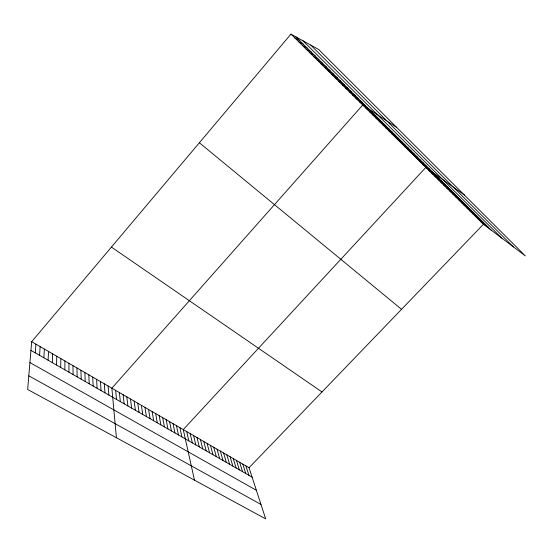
<?xml version="1.0" encoding="UTF-8"?>
<svg xmlns="http://www.w3.org/2000/svg" width="553" height="553" viewBox="0 0 553 553"><rect width="100%" height="100%" fill="white"/><g stroke="black" fill="none" stroke-linecap="round" stroke-linejoin="round"><path stroke-width="0.83" d="M64.853 369.833L64.915 360.964M60.706 367.455L60.851 358.6M56.537 365.063L56.759 356.229M52.335 362.657L52.646 353.844M48.111 360.231L48.505 351.445M43.86 357.798L44.337 349.026M39.581 355.344L40.141 346.6M35.281 352.876L35.924 344.153M31.68 341.692L27.65 389.471L265.675 518.873L249.05 467.727L31.68 341.692L290.947 34.127L318.687 49.48L525.35 255.921L483.426 224.283L290.947 34.127M249.05 467.727L483.426 224.283M28.804 375.833L260.988 504.454M294.77 37.901L299.837 40.742M29.924 362.568L256.385 490.29M298.565 41.648L303.701 44.565M30.947 350.395L252.127 477.177M302.332 45.374L307.537 48.36M306.079 49.072L311.346 52.134M309.798 52.742L315.127 55.874M313.489 56.392L318.881 59.593M317.159 60.021L322.613 63.284M320.802 63.616L326.318 66.954M324.424 67.196L329.996 70.597M328.019 70.749L333.653 74.22M331.593 74.275L337.289 77.814M335.139 77.786L340.89 81.381M338.664 81.263L344.478 84.927M342.169 84.727L348.031 88.452M345.646 88.162L351.57 91.95M349.109 91.584L355.081 95.427M352.544 94.978L358.565 98.876M355.952 98.344L362.035 102.305M359.346 101.697L365.478 105.713M396.764 127.473L362.713 105.029L111.872 388.185L116.413 437.727M366.065 108.333L372.293 112.466M369.39 111.623L375.667 115.805M372.694 114.886L379.026 119.123M375.978 118.135L382.358 122.427M379.247 121.356L385.669 125.704M382.489 124.563L388.959 128.96M385.711 127.743L392.229 132.195M388.918 130.909L395.471 135.409M392.098 134.054L398.699 138.603M111.429 247.087L321.991 391.966M395.264 137.179L401.907 141.782M398.409 140.289L405.093 144.934M401.533 143.372L408.259 148.066M404.637 146.441L411.411 151.183M407.72 149.49L414.536 154.28M410.789 152.524L417.646 157.356M413.838 155.531L420.729 160.411M416.872 158.524L423.798 163.453M419.886 161.504L426.854 166.474M422.879 164.462L429.881 169.474M464.444 195.085L425.851 167.4L183.257 429.577L194.49 480.177M428.9 170.414L435.985 175.508M431.928 173.407L439.047 178.543M434.941 176.379L442.096 181.557M437.928 179.331L445.124 184.557M440.907 182.269L448.13 187.536M443.859 185.193L451.124 190.495M446.796 188.096L454.096 193.432M449.72 190.979L457.048 196.356M452.617 193.847L459.978 199.267M455.506 196.695L462.896 202.149M458.375 199.529L465.799 205.025M461.223 202.343L468.681 207.873M464.057 205.142L471.543 210.707M466.87 207.928L474.391 213.527M469.67 210.693L477.218 216.327M472.456 213.444L480.032 219.112M475.221 216.175L482.831 221.884M477.972 218.891L485.61 224.636M480.709 221.594L488.375 227.366M199.377 142.764L401.547 309.327M295.952 36.892L491.119 230.083M302.982 40.791L501.834 238.177M310.696 45.056L513.461 246.949M245.933 465.916L248.954 475.359M242.795 464.098L245.774 473.534M239.636 462.267L242.573 471.702M236.463 460.428L239.352 469.856M233.276 458.582L236.117 467.997M230.069 456.723L232.861 466.138M226.841 454.849L229.585 464.257M223.599 452.969L226.295 462.37M220.336 451.082L222.983 460.476M217.059 449.181L219.659 458.568M213.762 447.266L216.313 456.647M210.451 445.345L212.946 454.718M207.119 443.409L209.559 452.776M203.767 441.467L206.158 450.826M200.393 439.517L202.737 448.863M197.006 437.547L199.294 446.893M193.598 435.577L195.831 444.909M190.17 433.587L192.347 442.912M186.727 431.589L188.85 440.907M179.877 427.614L181.889 436.918M176.476 425.644L178.432 434.935M173.054 423.66L174.955 432.944M169.612 421.669L171.458 430.939M166.156 419.665L167.939 428.921M162.679 417.646L164.407 426.895M159.181 415.621L160.847 424.856M155.663 413.582L157.273 422.803M152.13 411.529L153.672 420.743M148.57 409.469L150.057 418.669M144.997 407.395L146.421 416.582M141.395 405.308L142.757 414.487M137.78 403.213L139.079 412.379M134.144 401.098L135.374 410.257M130.48 398.976L131.649 408.121M126.803 396.847L127.909 405.971M123.105 394.697L124.142 403.814M119.379 392.54L120.347 401.644M115.639 390.37L116.538 399.453M108.084 385.987L108.844 395.049M104.275 383.782L104.966 392.824M100.439 381.556L101.061 390.584M96.588 379.323L97.134 388.33M92.71 377.077L93.187 386.07M88.812 374.816L89.213 383.789M84.886 372.542L85.21 381.501M80.938 370.254L81.187 379.192M76.971 367.952L77.144 376.876M72.975 365.637L73.072 374.54M68.959 363.307L68.973 372.19"/></g></svg>
